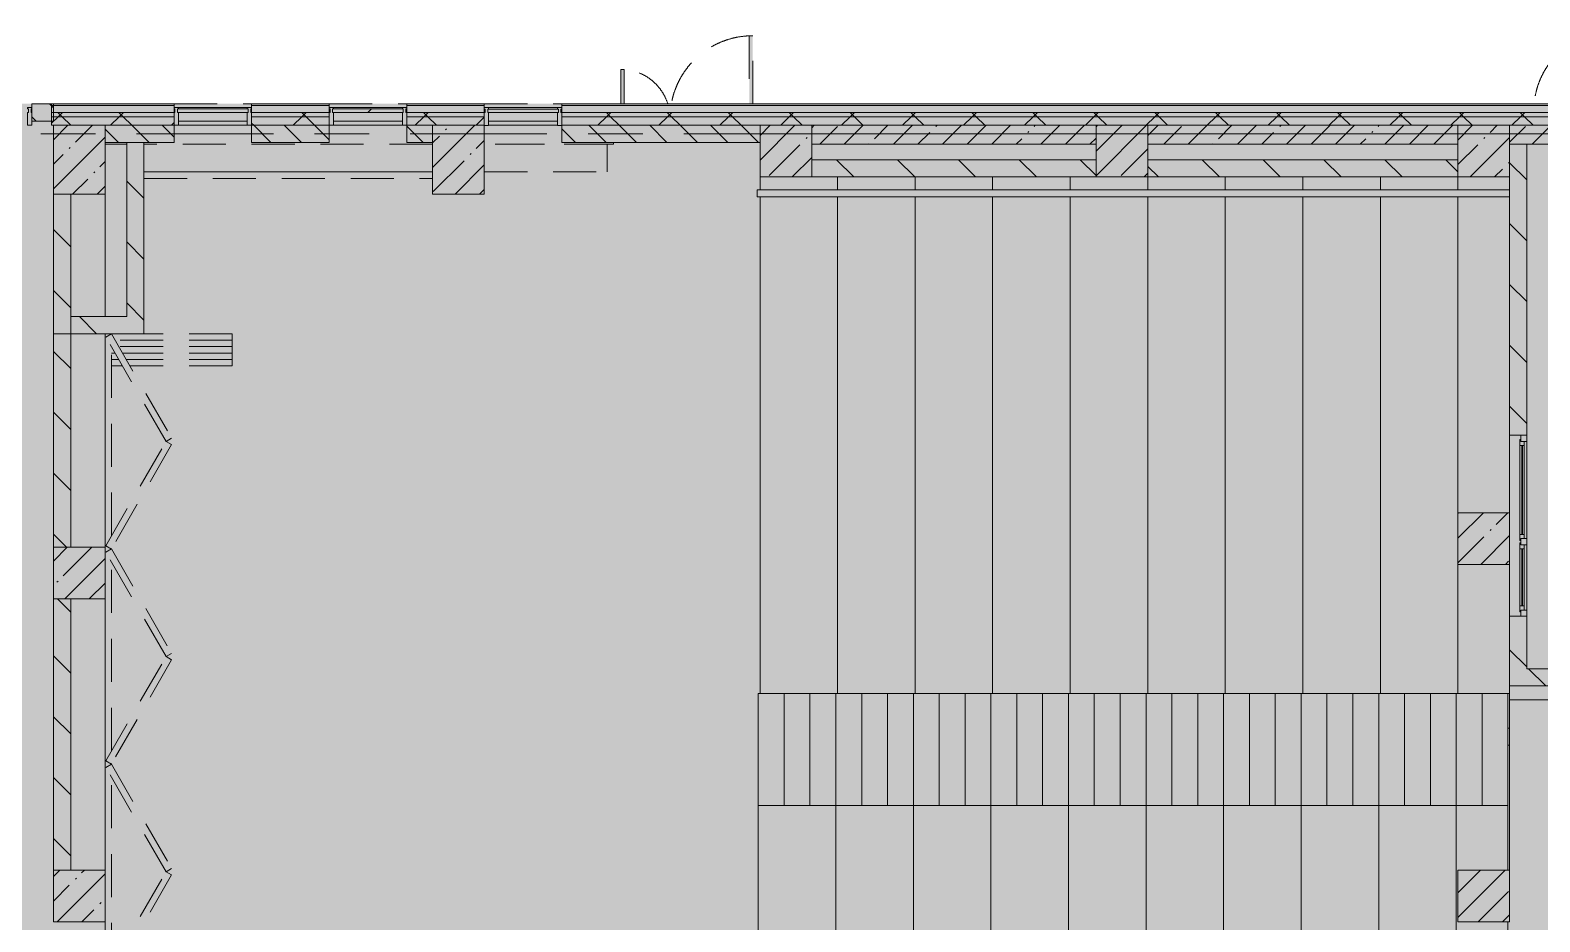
# Model space of a CAD drawing. Header units: millimetres. Extents: x -2911 to 185427, y -8553 to 29000.
# Drawn here: x 71858 to 89377, y 17850 to 28205 of the extents above; entities that cross this region are included whole.
import ezdxf

# ---------------------------------------------------------------- set-up
doc = ezdxf.new("R2010")
doc.units = ezdxf.units.MM
doc.linetypes.add('200_ШТРИХ__ш1_п0_6_', pattern=[800, 500, -300])
doc.linetypes.add('Осевая', pattern=[3175, 635, -476.25, 1587.5, -476.25])
doc.layers.add('A-DETL-GENF-3', color=7, linetype='Continuous', lineweight=9, true_color=0xc0c0c0, transparency=0.4)
for name, color, linetype, lineweight in [('A-DETL-MBND-1', 7, '200_ШТРИХ__ш1_п0_6_', 9), ('A-GLAZ-CURT-3', 7, 'Continuous', 5), ('A-WALL-3', 7, 'Continuous', 5), ('I-WALL-3', 7, 'Continuous', 5), ('S-COLS-2', 7, 'Continuous', 5), ('Оси', 7, 'Continuous', 9), ('Оси-2', 7, 'Осевая', 9)]:
    doc.layers.add(name, color=color, linetype=linetype, lineweight=lineweight)
for name, color, linetype, lineweight, true_color in [('A-FLOR-1', 7, 'Continuous', 5, 0xb7b7b7), ('A-GLAZ-3', 7, 'Continuous', 5, 0x737373), ('A-GLAZ-CURT-2', 7, 'Continuous', 5, 0x737373), ('A-GLAZ-CWMG-2', 7, 'Continuous', 5, 0x737373), ('A-WALL-4', 7, 'Continuous', 9, 0x737373), ('A-WALL-5', 7, 'Continuous', 5, 0x737373), ('I-WALL-4', 7, 'Continuous', 5, 0x737373), ('S-COLS-1', 7, 'Continuous', 5, 0x737373), ('S-STRS-3', 7, 'Continuous', 5, 0x737373)]:
    doc.layers.add(name, color=color, linetype=linetype, lineweight=lineweight, true_color=true_color)
pattern_1 = [(45, (58417.4, 0), (-353.5534, 353.5534), []), (135, (58417.4, 0), (-353.5534, -353.5534), [])]
pattern_2 = [(135, (58417.4, 0), (-176.7767, -176.7767), [])]
pattern_3 = [(135, (58417.4, 0), (-353.5534, -353.5534), [])]

# ---------------------------------------------------------------- blocks, each defined once
blk = doc.blocks.new('BSC_Колонна _Прямоугольная - 600х800-24078684-2_9_1_птичка')
at = {"layer": 'S-COLS-2'}
h = blk.add_hatch(dxfattribs=at)
h.set_pattern_fill('FP_119', color=256, style=0, pattern_type=2)
h.set_pattern_definition([(45, (-14010, -26700), (-285.123, 285.123), []), (45, (-13724.88, -26700), (-285.123, 285.123), [504.031, -100.806, 16.764, -84.042])])
h.paths.add_polyline_path([(300, -400), (300, 400), (-300, 400), (-300, -400)])
at = {"layer": 'S-COLS-1'}
for p, q in [((300, 400), (-300, 400)), ((-300, 400), (-300, -400)), ((300, -400), (300, 400)), ((-300, -400), (300, -400))]:
    blk.add_line(p, q, dxfattribs=at)
blk = doc.blocks.new('BSC_Колонна _Прямоугольная - 600х600-23295697-2_9_1_птичка')
at = {"layer": 'S-COLS-2'}
h = blk.add_hatch(dxfattribs=at)
h.set_pattern_fill('FP_122', color=256, style=0, pattern_type=2)
h.set_pattern_definition([(45, (-14010, -18150), (-285.123, 285.123), []), (45, (-13724.88, -18150), (-285.123, 285.123), [504.031, -100.806, 16.764, -84.042])])
h.paths.add_polyline_path([(-300, -300), (300, -300), (300, 300), (-300, 300), (-300, -26)])
at = {"layer": 'S-COLS-1'}
for p, q in [((300, 300), (-300, 300)), ((-300, 300), (-300, -300)), ((300, -300), (300, 300)), ((-300, -300), (300, -300))]:
    blk.add_line(p, q, dxfattribs=at)
blk = doc.blocks.new('BSC_Колонна _Прямоугольная - 600х600-V184-2_9_1_птичка')
at = {"layer": 'S-COLS-2'}
h = blk.add_hatch(dxfattribs=at)
h.set_pattern_fill('FP_123', color=256, style=0, pattern_type=2)
h.set_pattern_definition([(45, (-14010, -21900), (-285.123, 285.123), []), (45, (-13724.88, -21900), (-285.123, 285.123), [504.031, -100.806, 16.764, -84.042])])
h.paths.add_polyline_path([(-300, -300), (300, -300), (300, 300), (-300, 300)])
at = {"layer": 'S-COLS-1'}
for p, q in [((300, 300), (-300, 300)), ((-300, 300), (-300, -300)), ((300, -300), (300, 300)), ((-300, -300), (300, -300))]:
    blk.add_line(p, q, dxfattribs=at)
blk = doc.blocks.new('BSC_Колонна _Прямоугольная - 600х600-V186-2_9_1_птичка')
at = {"layer": 'S-COLS-2'}
h = blk.add_hatch(dxfattribs=at)
h.set_pattern_fill('FP_125', color=256, style=0, pattern_type=2)
h.set_pattern_definition([(45, (-26110, -26800), (-285.123, 285.123), []), (45, (-25824.88, -26800), (-285.123, 285.123), [504.031, -100.806, 16.764, -84.042])])
h.paths.add_polyline_path([(-300, -300), (300, -300), (300, 300), (-300, 300)])
at = {"layer": 'S-COLS-1'}
for p, q in [((300, 300), (-300, 300)), ((-300, 300), (-300, -300)), ((300, -300), (300, 300)), ((-300, -300), (300, -300))]:
    blk.add_line(p, q, dxfattribs=at)
blk = doc.blocks.new('Прямоугольный импост - Импост структурный с накладкой - 190мм-22856075-2_9_1_птичка')
at = {"layer": 'A-GLAZ-CWMG-2'}
for p, q in [((0, 190), (-50, 190)), ((-50, 190), (-50, 40)), ((0, 40), (0, 190)), ((-50, 40), (-40, 40)), ((-40, 0), (-50, 0)), ((-50, 0), (-50, -17)), ((-40, 40), (-40, 0)), ((-10, 0), (-10, 40)), ((-10, 40), (0, 40)), ((0, 0), (-10, 0)), ((0, -17), (0, 0)), ((-50, -17), (0, -17))]:
    blk.add_line(p, q, dxfattribs=at)
blk = doc.blocks.new('Прямоугольный импост - Импост структурный с накладкой - 190мм-V190-2_9_1_птичка')
at = {"layer": 'A-GLAZ-CWMG-2'}
for p, q in [((0, 190), (-50, 190)), ((-50, 190), (-50, 40)), ((0, 40), (0, 188)), ((-50, 40), (-40, 40)), ((-40, 0), (-50, 0)), ((-50, 0), (-50, -17)), ((-40, 40), (-40, 0)), ((-10, 0), (-10, 40)), ((-10, 40), (0, 40)), ((0, 0), (-10, 0)), ((0, -17), (0, 0)), ((-50, -17), (0, -17))]:
    blk.add_line(p, q, dxfattribs=at)
blk = doc.blocks.new('Прямоугольный импост - Импост структурный с накладкой - 190мм-22856073-2_9_1_птичка')
at = {"layer": 'A-GLAZ-CWMG-2'}
for p, q in [((-50, 40), (-50, 190)), ((-50, 190), (0, 190)), ((0, 190), (0, 40)), ((-40, 40), (-50, 40)), ((-50, -17), (-50, 0)), ((-50, 0), (-40, 0)), ((-40, 0), (-40, 40)), ((-10, 40), (-10, 0)), ((0, 40), (-10, 40)), ((-10, 0), (0, 0)), ((0, 0), (0, -17)), ((0, -17), (-50, -17))]:
    blk.add_line(p, q, dxfattribs=at)
blk = doc.blocks.new('Системная панель - Стекло - 40мм-V207-2_9_1_птичка')
at = {"layer": 'A-GLAZ-CURT-3'}
h = blk.add_hatch(dxfattribs=at)
h.set_pattern_fill('FP_151', color=256, style=0, pattern_type=2)
h.set_pattern_definition([(45, (-17860.3, -26790), (-1414.21, 1414.21), [1000, -3000]), (45, (-18860.3, -27290), (-1414.21, 1414.21), [3000, -1000]), (45, (-16860.3, -27790), (-1414.21, 1414.21), [1000, -3000])])
h.paths.add_polyline_path([(-410, -40), (410, -40), (410, 0), (-410, 0)])
at = {"layer": 'A-GLAZ-CURT-2'}
for p, q in [((410, 0), (-410, 0)), ((-410, 0), (-410, -40)), ((-410, -40), (410, -40)), ((410, -40), (410, 0))]:
    blk.add_line(p, q, dxfattribs=at)
blk = doc.blocks.new('Системная панель - Стекло - 40мм-V208-2_9_1_птичка')
at = {"layer": 'A-GLAZ-CURT-2'}
for p, q in [((410, 0), (-410, 0)), ((-410, 0), (-410, -40)), ((-410, -40), (410, -40)), ((410, -40), (410, 0))]:
    blk.add_line(p, q, dxfattribs=at)
blk = doc.blocks.new('BSC_Колонна _Прямоугольная - 600х600-V219-2_9_1_птичка')
at = {"layer": 'S-COLS-2'}
h = blk.add_hatch(dxfattribs=at)
h.set_pattern_fill('FP_158', color=256, style=0, pattern_type=2)
h.set_pattern_definition([(45, (-30310, -26800), (-285.123, 285.123), []), (45, (-30024.88, -26800), (-285.123, 285.123), [504.031, -100.806, 16.764, -84.042])])
h.paths.add_polyline_path([(-300, -300), (300, -300), (300, 300), (-300, 300)])
at = {"layer": 'S-COLS-1'}
for p, q in [((300, 300), (-300, 300)), ((-300, 300), (-300, -300)), ((300, -300), (300, 300)), ((-300, -300), (300, -300))]:
    blk.add_line(p, q, dxfattribs=at)
blk = doc.blocks.new('Прямоугольный импост - Импост структурный с накладкой - 160мм Темный-33186089-2_9_1_птичка')
at = {"layer": 'A-GLAZ-CWMG-2'}
for p, q in [((16960, 27307), (17760, 27307)), ((16960, 27150), (17760, 27150))]:
    blk.add_line(p, q, dxfattribs=at)
blk = doc.blocks.new('DOR__перегородка__Прямоугольная - ТП-2_ Вн_ДПГ_9480х4200h_2-23998078-2_9_1_птичка')
at = {"layer": 'A-DETL-MBND-1'}
for p, q in [((3, -75), (1987, -75)), ((1982, -72), (2019, -7)), ((3194, -772), (1982, -72)), ((2019, -7), (3231, -707)), ((2137, -75), (4324, -75)), ((3230, -707), (4443, -7)), ((4480, -72), (3268, -772)), ((4443, -7), (4480, -72)), ((4474, -75), (4487, -75)), ((4481, -72), (4518, -7)), ((5693, -772), (4481, -72)), ((4518, -7), (5731, -707)), ((4637, -75), (6824, -75)), ((5730, -707), (6942, -7)), ((6980, -72), (5767, -772)), ((6942, -7), (6980, -72)), ((6974, -75), (6985, -75)), ((6979, -72), (7017, -7)), ((8192, -772), (6979, -72)), ((7017, -7), (8229, -707)), ((7135, -75), (9323, -75)), ((8229, -707), (9441, -7)), ((9479, -72), (8267, -772)), ((9105, -201), (9105, -75)), ((9180, -158), (9180, -75)), ((9255, -114), (9255, -75)), ((9330, -1474), (9330, -158)), ((9405, -1474), (9405, -114)), ((9441, -7), (9479, -72)), ((9473, -75), (9480, -75)), ((9105, -1474), (9105, -288)), ((9180, -1474), (9180, -244)), ((9255, -1474), (9255, -201)), ((9480, -1474), (9480, -450)), ((3231, -707), (3194, -772)), ((3268, -772), (3230, -707)), ((5731, -707), (5693, -772)), ((5767, -772), (5730, -707)), ((8229, -707), (8192, -772)), ((8267, -772), (8229, -707)), ((9105, -1474), (9480, -1474))]:
    blk.add_line(p, q, dxfattribs=at)
blk = doc.blocks.new('BSC_Колонна _Прямоугольная - 600х600-V238-2_9_1_птичка')
at = {"layer": 'S-COLS-2'}
h = blk.add_hatch(dxfattribs=at)
h.set_pattern_fill('FP_171', color=256, style=0, pattern_type=2)
h.set_pattern_definition([(45, (-22210, -26800), (-285.123, 285.123), []), (45, (-21924.88, -26800), (-285.123, 285.123), [504.031, -100.806, 16.764, -84.042])])
h.paths.add_polyline_path([(-300, -300), (300, -300), (300, 300), (-300, 300)])
at = {"layer": 'S-COLS-1'}
for p, q in [((300, 300), (-300, 300)), ((-300, 300), (-300, -300)), ((300, -300), (300, 300)), ((-300, -300), (300, -300))]:
    blk.add_line(p, q, dxfattribs=at)
blk = doc.blocks.new('Перекрытия 3 - Перекрытия 4-20977624-2_9_1_птичка')
at = {"layer": 'S-STRS-3'}
for p, q in [((21910, 26500), (21910, 26351)), ((22810, 26351), (22810, 26500)), ((23710, 26351), (23710, 26500)), ((24610, 26351), (24610, 26500)), ((25510, 26351), (25510, 26500)), ((26410, 26351), (26410, 26500)), ((27310, 26351), (27310, 26500)), ((28210, 26351), (28210, 26500)), ((29110, 26351), (29110, 26500)), ((30010, 26351), (30010, 26500)), ((21910, 26270), (21910, 20500)), ((22810, 20500), (22810, 26270)), ((23710, 20500), (23710, 26270)), ((24610, 20500), (24610, 26270)), ((25510, 20500), (25510, 26270)), ((26410, 20500), (26410, 26270)), ((27310, 20500), (27310, 26270)), ((28210, 20500), (28210, 26270)), ((29110, 20500), (29110, 26270)), ((30010, 22600), (30010, 26270)), ((30010, 20500), (30010, 22000)), ((22490, 20500), (21910, 20500)), ((23390, 20500), (22810, 20500)), ((24290, 20500), (23710, 20500)), ((25190, 20500), (24610, 20500)), ((26090, 20500), (25510, 20500)), ((26990, 20500), (26410, 20500)), ((27890, 20500), (27310, 20500)), ((28790, 20500), (28210, 20500)), ((29690, 20500), (29110, 20500)), ((30610, 20500), (30010, 20500))]:
    blk.add_line(p, q, dxfattribs=at)
blk = doc.blocks.new('110_Дверь_СКБ_1Ст_Наружная - ДН-2д_л__ Дверь из подвала ЛК _900 мм в свету_ 3300 фрамуга метал-22954314-2_9_1_птичка')
at = {"layer": 'A-DETL-MBND-1'}
blk.add_hatch(color=256, dxfattribs=at).paths.add_polyline_path([(489.5, 115), (489.5, 970), (449.5, 970), (449.5, 115)])
for p, q in [((489.5, 970), (449.5, 970)), ((449.5, 970), (449.5, 115)), ((489.5, 115), (489.5, 970))]:
    blk.add_line(p, q, dxfattribs=at)
blk.add_arc((489.5, 30), 940, 90, 174.73278, dxfattribs=at)
blk = doc.blocks.new('120_Окно_СКБ_2Ст - 120_Окно_СКБ_2Ст 2100х1800 _мал створка справа_-24235684-2_9_1_птичка')
at = {"layer": 'A-GLAZ-3'}
for p, q in [((-1050, 30), (-1050, 100)), ((-1050, 100), (-980, 100)), ((1050, 100), (-1050, 100)), ((-980, 30), (-1050, 30)), ((-1050, 30), (-1000, 30)), ((-980, 30), (-1000, 30)), ((-1000, 30), (-1000, 20)), ((-1000, 20), (170, 20)), ((170, 20), (-1000, 20)), ((-980, 100), (-980, 30)), ((150, 70), (-980, 70)), ((-980, 70), (-980, 30)), ((-930, 20), (-930, 70)), ((-930, 50), (100, 50)), ((100, 40), (-930, 40)), ((100, 20), (100, 70)), ((150, 30), (150, 100)), ((150, 100), (220, 100)), ((150, 30), (150, 70)), ((220, 30), (150, 30)), ((170, 30), (150, 30)), ((170, 30), (200, 30)), ((170, 20), (170, 30)), ((220, 30), (200, 30)), ((200, 30), (200, 20)), ((200, 20), (1000, 20)), ((1000, 20), (200, 20)), ((220, 100), (220, 30)), ((980, 70), (220, 70)), ((220, 70), (220, 30)), ((270, 20), (270, 70)), ((270, 50), (930, 50)), ((930, 40), (270, 40)), ((930, 20), (930, 70)), ((980, 30), (980, 100)), ((980, 100), (1050, 100)), ((980, 30), (980, 70)), ((1050, 30), (980, 30)), ((1000, 30), (980, 30)), ((1000, 30), (1050, 30)), ((1000, 20), (1000, 30)), ((1050, 100), (1050, 30))]:
    blk.add_line(p, q, dxfattribs=at)
blk = doc.blocks.new('BSC_Колонна _Прямоугольная - 600х800-V283-2_9_1_птичка')
at = {"layer": 'S-COLS-2'}
h = blk.add_hatch(dxfattribs=at)
h.set_pattern_fill('FP_209', color=256, style=0, pattern_type=2)
h.set_pattern_definition([(45, (-18410.26, -26700), (-285.123, 285.123), []), (45, (-18125.13, -26700), (-285.123, 285.123), [504.031, -100.806, 16.764, -84.042])])
h.paths.add_polyline_path([(-300, -400), (300, -400), (300, 400), (-300, 400)])
at = {"layer": 'S-COLS-1'}
for p, q in [((300, 400), (-300, 400)), ((-300, 400), (-300, -400)), ((300, -400), (300, 400)), ((-300, -400), (300, -400))]:
    blk.add_line(p, q, dxfattribs=at)
blk = doc.blocks.new('110_Дверь_СКБ_2Ст_Наружная - ДН-1_л_ Двухстворчатая 1450 х3300 _h_ в свету с верхним остеклением-23567691-2_9_1_птичка')
at = {"layer": 'A-DETL-MBND-1'}
for points in [[(784.5, 125), (784.5, 915), (744.5, 915), (744.5, 125)], [(-705.5, 125), (-705.5, 525), (-745.5, 525), (-745.5, 125)]]:
    blk.add_hatch(color=256, dxfattribs=at).paths.add_polyline_path(points)
for p, q in [((784.5, 915), (744.5, 915)), ((744.5, 915), (744.5, 125)), ((784.5, 125), (784.5, 915)), ((-745.5, 525), (-745.5, 125)), ((-705.5, 525), (-745.5, 525)), ((-705.5, 125), (-705.5, 525))]:
    blk.add_line(p, q, dxfattribs=at)
for centre, radius, start, end in [((784.5, -45), 960, 90, 169.73704), ((-745.5, -45), 570, 17.53545, 90)]:
    blk.add_arc(centre, radius, start, end, dxfattribs=at)
blk = doc.blocks.new('Системная панель - Стекло - 40мм-V296-2_9_1_птичка')
at = {"layer": 'A-GLAZ-CURT-2'}
for p, q in [((410, 0), (-410, 0)), ((-410, 0), (-410, -40)), ((-410, -40), (410, -40)), ((410, -40), (410, 0))]:
    blk.add_line(p, q, dxfattribs=at)
blk = doc.blocks.new('Перекрытия 2 - Перекрытия 4-32990152-2_9_1_птичка')
at = {"layer": 'S-STRS-3'}
for p, q in [((21910, 19180), (22510, 19180)), ((21910, 19180), (21910, 15411)), ((22810, 19180), (23410, 19180)), ((22810, 15411), (22810, 19180)), ((23710, 19180), (24310, 19180)), ((23710, 15411), (23710, 19180)), ((24610, 19180), (25210, 19180)), ((24610, 15411), (24610, 19180)), ((25510, 19180), (26110, 19180)), ((25510, 15411), (25510, 19180)), ((26410, 19180), (27010, 19180)), ((26410, 15411), (26410, 19180)), ((27310, 19180), (27910, 19180)), ((27310, 15411), (27310, 19180)), ((28210, 19180), (28810, 19180)), ((28210, 15411), (28210, 19180)), ((29110, 19180), (29710, 19180)), ((29110, 15411), (29110, 19180)), ((30010, 19180), (30610, 19180)), ((30010, 15411), (30010, 19180)), ((30610, 18430), (30610, 19180)), ((30610, 15411), (30610, 17830)), ((21910, 15330), (21910, 15200)), ((22810, 15200), (22810, 15330)), ((23710, 15200), (23710, 15330)), ((24610, 15200), (24610, 15330)), ((25510, 15200), (25510, 15330)), ((26410, 15200), (26410, 15330)), ((27310, 15200), (27310, 15330)), ((28210, 15200), (28210, 15330)), ((29110, 15200), (29110, 15330)), ((30010, 15200), (30010, 15330)), ((30610, 15200), (30610, 15330)), ((22810, 15200), (21910, 15200)), ((23710, 15200), (22810, 15200)), ((24610, 15200), (23710, 15200)), ((25510, 15200), (24610, 15200)), ((26410, 15200), (25510, 15200)), ((27310, 15200), (26410, 15200)), ((28210, 15200), (27310, 15200)), ((29110, 15200), (28210, 15200)), ((30010, 15200), (29110, 15200)), ((30610, 15200), (30010, 15200))]:
    blk.add_line(p, q, dxfattribs=at)
blk = doc.blocks.new('Стены наклон_ амфитеатр1 - Стены наклон_ амфитеатр-33007412-2_9_1_птичка')
at = {"layer": 'A-WALL-5'}
for p, q in [((21879, 26351), (21879, 26270)), ((30610, 26351), (21879, 26351)), ((30610, 26270), (30610, 26351)), ((21879, 26270), (30610, 26270))]:
    blk.add_line(p, q, dxfattribs=at)
blk = doc.blocks.new('Зашивка приборов отопления12 - Зашивка приборов отопления-33278990-2_9_1_птичка')
at = {"layer": 'A-DETL-MBND-1'}
for p, q in [((37640, 23400), (34290, 23400)), ((34290, 23079), (37640, 23079)), ((37640, 23079), (34290, 23079)), ((34290, 23004), (37640, 23004))]:
    blk.add_line(p, q, dxfattribs=at)
blk = doc.blocks.new('Зашивка приборов отопления13 - Зашивка приборов отопления-33279120-2_9_1_птичка')
at = {"layer": 'A-DETL-MBND-1'}
for p, q in [((20136, 26880), (18710, 26880)), ((20136, 26560), (20136, 26880)), ((18710, 26560), (20136, 26560))]:
    blk.add_line(p, q, dxfattribs=at)
blk = doc.blocks.new('BSC_Колонна _Прямоугольная - 600х600-V337-2_9_1_птичка')
at = {"layer": 'S-COLS-2'}
h = blk.add_hatch(dxfattribs=at)
h.set_pattern_fill('FP_230', color=256, style=0, pattern_type=2)
h.set_pattern_definition([(45, (-30310, -18150), (-285.123, 285.123), []), (45, (-30024.88, -18150), (-285.123, 285.123), [504.031, -100.806, 16.764, -84.042])])
h.paths.add_polyline_path([(-300, -300), (300, -300), (300, 300), (-300, 300)])
at = {"layer": 'S-COLS-1'}
for p, q in [((300, 300), (-300, 300)), ((-300, 300), (-300, -300)), ((300, -300), (300, 300)), ((-300, -300), (300, -300))]:
    blk.add_line(p, q, dxfattribs=at)
blk = doc.blocks.new('BSC_Колонна _Прямоугольная - 600х600-V338-2_9_1_птичка')
at = {"layer": 'S-COLS-2'}
h = blk.add_hatch(dxfattribs=at)
h.set_pattern_fill('FP_231', color=256, style=0, pattern_type=2)
h.set_pattern_definition([(45, (-30310, -22300), (-285.123, 285.123), []), (45, (-30024.88, -22300), (-285.123, 285.123), [504.031, -100.806, 16.764, -84.042])])
h.paths.add_polyline_path([(-300, -300), (300, -300), (300, 300), (-300, 300)])
at = {"layer": 'S-COLS-1'}
for p, q in [((300, 300), (-300, 300)), ((-300, 300), (-300, -300)), ((300, -300), (300, 300)), ((-300, -300), (300, -300))]:
    blk.add_line(p, q, dxfattribs=at)

msp = doc.modelspace()

# ---------------------------------------------------------------- hatches: boundary and pattern name
at = {"layer": 'A-DETL-GENF-3'}
msp.add_hatch(color=256, dxfattribs=at).paths.add_polyline_path([(91592.4, -280), (97177.4, -280), (97177.4, 23777.7), (92277.4, 23777.7), (92277.4, 27350), (62269.4, 27350), (62269.4, 15358), (58149.4, 15358), (58149.4, -280), (90664.9, -280)])
at = {"layer": 'A-WALL-3'}
h = msp.add_hatch(dxfattribs=at)
h.set_pattern_fill('FP_130', color=256, style=0, pattern_type=2)
h.set_pattern_definition(pattern_2)
h.paths.add_polyline_path([(72114.5, 27150), (72127.4, 27150), (72127.4, 27350), (71877.6, 27350), (71877.6, 27150)])
h.paths.add_polyline_path([(62477.4, 27150), (62527.4, 27150), (62527.4, 27350), (62477.4, 27350), (62477.4, 27325.2)])
h = msp.add_hatch(dxfattribs=at)
h.set_pattern_fill('FP_120', color=256, style=0, pattern_type=2)
h.set_pattern_definition(pattern_1)
h.paths.add_polyline_path([(92127.4, 27200), (92127.4, 27250), (78027.6, 27250), (78027.6, 27200), (92056.2, 27200)])
h.paths.add_polyline_path([(74427.6, 27200), (75327.6, 27200), (75327.6, 27250), (74427.6, 27250)])
h.paths.add_polyline_path([(73042, 27200), (73527.6, 27200), (73527.6, 27250), (72106.4, 27250), (72106.4, 27200), (72114.5, 27200)])
h.paths.add_polyline_path([(76227.6, 27200), (77127.6, 27200), (77127.6, 27250), (76227.6, 27250)])
h = msp.add_hatch(dxfattribs=at)
h.set_pattern_fill('FP_120', color=256, style=0, pattern_type=2)
h.set_pattern_definition(pattern_1)
h.paths.add_polyline_path([(91592.4, 27100), (92027.4, 27100), (92027.4, 27200), (78027.6, 27200), (78027.6, 27100), (90664.9, 27100)])
h.paths.add_polyline_path([(72727.4, 27100), (73527.6, 27100), (73527.6, 27200), (72106.4, 27200), (72106.4, 27100), (72127.4, 27100)])
h.paths.add_polyline_path([(74427.6, 27100), (75327.6, 27100), (75327.6, 27200), (74427.6, 27200)])
h.paths.add_polyline_path([(76527.6, 27100), (77127.6, 27100), (77127.6, 27200), (76227.6, 27200), (76227.6, 27100)])
h = msp.add_hatch(dxfattribs=at)
h.set_pattern_fill('FP_130', color=256, style=0, pattern_type=2)
h.set_pattern_definition(pattern_2)
h.paths.add_polyline_path([(79534.6, 26900), (80327.4, 26900), (80327.4, 27100), (78027.6, 27100), (78027.6, 26900)])
h.paths.add_polyline_path([(72727.4, 26900), (73527.6, 26900), (73527.6, 27100), (72727.4, 27100), (72727.4, 26987.7)])
h.paths.add_polyline_path([(76227.6, 26900), (76527.6, 26900), (76527.6, 27100), (76227.6, 27100)])
h.paths.add_polyline_path([(74427.6, 26900), (75327.6, 26900), (75327.6, 27100), (74427.6, 27100)])
at = {"layer": 'I-WALL-3'}
h = msp.add_hatch(dxfattribs=at)
h.set_pattern_fill('FP_128', color=256, style=0, pattern_type=2)
h.set_pattern_definition([(45, (58417.4, 0), (-285.123, 285.123), []), (45, (58702.5, 0), (-285.123, 285.123), [504.031, -100.806, 16.764, -84.042])])
h.paths.add_polyline_path([(91427.4, 26880), (91427.4, 27100), (89027.4, 27100), (89027.4, 26880), (90664.9, 26880)])
h.paths.add_polyline_path([(88427.4, 26880), (88427.4, 27100), (84827.4, 27100), (84827.4, 26880)])
h.paths.add_polyline_path([(84227.4, 26880), (84227.4, 27100), (80927.4, 27100), (80927.4, 26880), (81389.7, 26880)])
h = msp.add_hatch(dxfattribs=at)
h.set_pattern_fill('FP_131', color=256, style=0, pattern_type=2)
h.set_pattern_definition(pattern_3)
h.paths.add_polyline_path([(73177.4, 24680), (73177.4, 26900), (72977.4, 26900), (72977.4, 24680)])
h = msp.add_hatch(dxfattribs=at)
h.set_pattern_fill('FP_131', color=256, style=0, pattern_type=2)
h.set_pattern_definition(pattern_3)
h.paths.add_polyline_path([(89227.4, 20790), (89227.4, 21400), (89027.4, 21400), (89027.4, 20790)])
h.paths.add_polyline_path([(89227.4, 23500), (89227.4, 26880), (89027.4, 26880), (89027.4, 23500)])
h = msp.add_hatch(dxfattribs=at)
h.set_pattern_fill('FP_131', color=256, style=0, pattern_type=2)
h.set_pattern_definition(pattern_3)
h.paths.add_polyline_path([(84227.4, 26500), (84227.4, 26700), (80927.4, 26700), (80927.4, 26500), (81389.7, 26500)])
h = msp.add_hatch(dxfattribs=at)
h.set_pattern_fill('FP_131', color=256, style=0, pattern_type=2)
h.set_pattern_definition(pattern_3)
h.paths.add_polyline_path([(88427.4, 26500), (88427.4, 26700), (84827.4, 26700), (84827.4, 26500)])
h = msp.add_hatch(dxfattribs=at)
h.set_pattern_fill('FP_131', color=256, style=0, pattern_type=2)
h.set_pattern_definition(pattern_3)
h.paths.add_polyline_path([(72327.6, 24680), (72327.6, 26300), (72127.6, 26300), (72127.6, 24680)])
h = msp.add_hatch(dxfattribs=at)
h.set_pattern_fill('FP_131', color=256, style=0, pattern_type=2)
h.set_pattern_definition(pattern_3)
h.paths.add_polyline_path([(72127.6, 15200), (72327.6, 15200), (72327.6, 17850), (72127.6, 17850), (72127.6, 15848.6)])
h.paths.add_polyline_path([(72127.6, 18450), (72327.6, 18450), (72327.6, 21600), (72127.6, 21600), (72127.6, 20476.2)])
h.paths.add_polyline_path([(72127.6, 22200), (72327.6, 22200), (72327.6, 26300), (72127.6, 26300), (72127.6, 25103.8)])
h = msp.add_hatch(dxfattribs=at)
h.set_pattern_fill('FP_131', color=256, style=0, pattern_type=2)
h.set_pattern_definition(pattern_3)
h.paths.add_polyline_path([(72977.4, 24680), (72977.4, 24880), (72327.6, 24880), (72327.6, 24680)])
h = msp.add_hatch(dxfattribs=at)
h.set_pattern_fill('FP_131', color=256, style=0, pattern_type=2)
h.set_pattern_definition(pattern_3)
h.paths.add_polyline_path([(91827.4, 20590), (91827.4, 20790), (89027.4, 20790), (89027.4, 20590), (90664.9, 20590)])

# ---------------------------------------------------------------- linework, layer by layer
at = {"layer": 'A-DETL-MBND-1'}
for p, q in [((73527.6, 27350), (74427.6, 27350)), ((75327.6, 27350), (76227.6, 27350)), ((77127.6, 27350), (78027.6, 27350)), ((73577.6, 27100), (74377.6, 27100)), ((74377.6, 27100), (73577.6, 27100)), ((75377.6, 27100), (76177.6, 27100)), ((76177.6, 27100), (75377.6, 27100)), ((77177.2, 27100), (77977.8, 27100)), ((77977.8, 27100), (77177.2, 27100)), ((72977.4, 26880), (72727.4, 26880)), ((76527.6, 26880), (73177.4, 26880)), ((78627.4, 26880), (77127.6, 26880)), ((78627.4, 26900), (78627.4, 26880)), ((89007.4, 20100), (89027.4, 20100)), ((89027.4, 19900), (89007.4, 19900))]:
    msp.add_line(p, q, dxfattribs=at)
at = {"layer": 'A-FLOR-1'}
for p, q in [((72727.6, 24880), (72727.6, 26500)), ((72727.6, 15200), (72727.6, 24680)), ((89027.4, 20590), (89027.4, 18450)), ((91677.4, 20429), (89027.4, 20429))]:
    msp.add_line(p, q, dxfattribs=at)
at = {"layer": 'A-WALL-4'}
for p, q in [((73527.6, 27330), (72106.4, 27330)), ((73527.6, 27250), (72106.4, 27250)), ((73527.6, 27200), (72106.4, 27200)), ((75327.6, 27330), (74427.6, 27330)), ((75327.6, 27250), (74427.6, 27250)), ((75327.6, 27200), (74427.6, 27200)), ((77127.6, 27330), (76227.6, 27330)), ((77127.6, 27250), (76227.6, 27250)), ((77127.6, 27200), (76227.6, 27200)), ((92257.4, 27330), (78027.6, 27330)), ((92177.4, 27250), (78027.6, 27250)), ((92127.4, 27200), (78027.6, 27200)), ((73527.6, 27100), (72727.4, 27100)), ((75327.6, 27100), (74427.6, 27100)), ((76527.6, 27100), (76227.6, 27100)), ((80327.4, 27100), (78027.6, 27100)), ((84227.4, 27100), (80927.4, 27100)), ((88427.4, 27100), (84827.4, 27100)), ((91427.4, 27100), (89027.4, 27100)), ((73177.4, 26900), (72977.4, 26900)), ((89227.4, 26880), (89027.4, 26880))]:
    msp.add_line(p, q, dxfattribs=at)
at = {"layer": 'A-WALL-5'}
for p, q in [((73527.6, 27350), (71877.6, 27350)), ((71877.6, 27350), (71877.6, 27150)), ((72106.4, 27350), (72106.4, 27100)), ((72127.4, 27150), (72127.4, 27350)), ((73527.6, 27100), (73527.6, 27350)), ((75327.6, 27350), (74427.6, 27350)), ((74427.6, 27350), (74427.6, 27100)), ((75327.6, 27100), (75327.6, 27350)), ((77127.6, 27350), (76227.6, 27350)), ((76227.6, 27350), (76227.6, 27100)), ((77127.6, 27100), (77127.6, 27350)), ((92277.4, 27350), (78027.6, 27350)), ((78027.6, 27350), (78027.6, 27100)), ((71877.6, 27150), (72127.4, 27150)), ((72106.4, 27100), (72127.4, 27100)), ((72727.4, 27100), (73527.6, 27100)), ((73527.6, 26900), (73527.6, 27100)), ((74427.6, 27100), (75327.6, 27100)), ((74427.6, 27100), (74427.6, 26900)), ((75327.6, 26900), (75327.6, 27100)), ((76227.6, 27100), (76527.6, 27100)), ((76227.6, 27100), (76227.6, 26900)), ((78027.6, 27100), (80327.4, 27100)), ((78027.6, 27100), (78027.6, 26900)), ((80927.4, 27100), (84227.4, 27100)), ((84827.4, 27100), (88427.4, 27100)), ((89027.4, 27100), (92027.4, 27100)), ((72727.4, 26900), (72977.4, 26900)), ((73177.4, 26900), (73527.6, 26900)), ((74427.6, 26900), (75327.6, 26900)), ((76227.6, 26900), (76527.6, 26900)), ((78027.6, 26900), (80327.4, 26900))]:
    msp.add_line(p, q, dxfattribs=at)
at = {"layer": 'I-WALL-4'}
for p, q in [((72977.4, 26900), (72977.4, 24880)), ((73177.4, 24680), (73177.4, 26900)), ((80927.4, 26880), (84227.4, 26880)), ((84827.4, 26880), (88427.4, 26880)), ((89227.4, 26880), (91427.4, 26880)), ((89227.4, 20790), (89227.4, 26880)), ((84227.4, 26700), (80927.4, 26700)), ((88427.4, 26700), (84827.4, 26700)), ((80927.4, 26500), (84227.4, 26500)), ((84827.4, 26500), (88427.4, 26500)), ((89027.4, 26500), (89027.4, 22600)), ((72127.6, 26300), (72127.6, 22200)), ((72327.6, 22200), (72327.6, 26300)), ((72977.4, 24880), (72327.6, 24880)), ((72127.6, 24680), (73177.4, 24680)), ((89027.4, 23500), (89227.4, 23500)), ((89027.4, 22000), (89027.4, 20590)), ((72127.6, 21600), (72127.6, 18450)), ((72327.6, 18450), (72327.6, 21600)), ((89227.4, 21400), (89027.4, 21400)), ((91827.4, 20790), (89227.4, 20790)), ((89027.4, 20590), (91827.4, 20590))]:
    msp.add_line(p, q, dxfattribs=at)
at = {"layer": 'S-STRS-3'}
for p, q in [((80307.4, 20500), (80307.4, 19200)), ((80307.4, 20500), (80327.4, 20500)), ((80307.4, 20500), (80307.4, 19200)), ((80607.4, 20500), (80607.4, 19200)), ((80607.4, 20500), (80607.4, 19200)), ((80907.4, 20500), (81207.4, 20500)), ((80907.4, 20500), (80907.4, 19200)), ((80907.4, 20500), (80907.4, 19200)), ((81207.4, 20500), (81227.4, 20500)), ((81207.4, 20500), (81207.4, 19200)), ((81207.4, 20500), (81207.4, 19200)), ((81507.4, 20500), (81507.4, 19200)), ((81507.4, 20500), (81507.4, 19200)), ((81807.4, 20500), (82107.4, 20500)), ((81807.4, 20500), (81807.4, 19200)), ((81807.4, 20500), (81807.4, 19200)), ((82107.4, 20500), (82127.4, 20500)), ((82107.4, 20500), (82107.4, 19200)), ((82107.4, 20500), (82107.4, 19200)), ((82407.4, 20500), (82407.4, 19200)), ((82407.4, 20500), (82407.4, 19200)), ((82707.4, 20500), (83007.4, 20500)), ((82707.4, 20500), (82707.4, 19200)), ((82707.4, 20500), (82707.4, 19200)), ((83007.4, 20500), (83027.4, 20500)), ((83007.4, 20500), (83007.4, 19200)), ((83007.4, 20500), (83007.4, 19200)), ((83307.4, 20500), (83307.4, 19200)), ((83307.4, 20500), (83307.4, 19200)), ((83607.4, 20500), (83907.4, 20500)), ((83607.4, 20500), (83607.4, 19200)), ((83607.4, 20500), (83607.4, 19200)), ((83907.4, 20500), (83927.4, 20500)), ((83907.4, 20500), (83907.4, 19200)), ((83907.4, 20500), (83907.4, 19200)), ((84207.4, 20500), (84207.4, 19200)), ((84207.4, 20500), (84207.4, 19200)), ((84507.4, 20500), (84807.4, 20500)), ((84507.4, 20500), (84507.4, 19200)), ((84507.4, 20500), (84507.4, 19200)), ((84807.4, 20500), (84827.4, 20500)), ((84807.4, 20500), (84807.4, 19200)), ((84807.4, 20500), (84807.4, 19200)), ((85107.4, 20500), (85107.4, 19200)), ((85107.4, 20500), (85107.4, 19200)), ((85407.4, 20500), (85707.4, 20500)), ((85407.4, 20500), (85407.4, 19200)), ((85407.4, 20500), (85407.4, 19200)), ((85707.4, 20500), (85727.4, 20500)), ((85707.4, 20500), (85707.4, 19200)), ((85707.4, 20500), (85707.4, 19200)), ((86007.4, 20500), (86007.4, 19200)), ((86007.4, 20500), (86007.4, 19200)), ((86307.4, 20500), (86607.4, 20500)), ((86307.4, 20500), (86307.4, 19200)), ((86307.4, 20500), (86307.4, 19200)), ((86607.4, 20500), (86627.4, 20500)), ((86607.4, 20500), (86607.4, 19200)), ((86607.4, 20500), (86607.4, 19200)), ((86907.4, 20500), (86907.4, 19200)), ((86907.4, 20500), (86907.4, 19200)), ((87207.4, 20500), (87507.4, 20500)), ((87207.4, 20500), (87207.4, 19200)), ((87207.4, 20500), (87207.4, 19200)), ((87507.4, 20500), (87527.4, 20500)), ((87507.4, 20500), (87507.4, 19200)), ((87507.4, 20500), (87507.4, 19200)), ((87807.4, 20500), (87807.4, 19200)), ((87807.4, 20500), (87807.4, 19200)), ((88107.4, 20500), (88407.4, 20500)), ((88107.4, 20500), (88107.4, 19200)), ((88107.4, 20500), (88107.4, 19200)), ((88407.4, 20500), (88427.4, 20500)), ((88407.4, 20500), (88407.4, 19200)), ((88407.4, 20500), (88407.4, 19200)), ((88707.4, 20500), (88707.4, 19200)), ((88707.4, 20500), (88707.4, 19200)), ((89007.4, 20500), (89007.4, 19200)), ((80907.4, 19200), (81207.4, 19200)), ((81807.4, 19200), (82107.4, 19200)), ((82707.4, 19200), (83007.4, 19200)), ((83607.4, 19200), (83907.4, 19200)), ((84507.4, 19200), (84807.4, 19200)), ((85407.4, 19200), (85707.4, 19200)), ((86307.4, 19200), (86607.4, 19200)), ((87207.4, 19200), (87507.4, 19200)), ((88107.4, 19200), (88407.4, 19200))]:
    msp.add_line(p, q, dxfattribs=at)
at = {"layer": 'Оси'}
msp.add_line((79777.4, 27000), (92277.4, 27000), dxfattribs=at)
at = {"layer": 'Оси-2'}
msp.add_line((68806.4, 27000), (79777.4, 27000), dxfattribs=at)

# ---------------------------------------------------------------- block references
at = {"layer": 'A-DETL-MBND-1'}
for name, p in [('110_Дверь_СКБ_2Ст_Наружная - ДН-1_л_ Двухстворчатая 1450 х3300 _h_ в свету с верхним остеклением-23567691-2_9_1_птичка', (79457.9, 27225)), ('110_Дверь_СКБ_1Ст_Наружная - ДН-2д_л__ Дверь из подвала ЛК _900 мм в свету_ 3300 фрамуга метал-22954314-2_9_1_птичка', (89757.9, 27235)), ('Зашивка приборов отопления12 - Зашивка приборов отопления-33278990-2_9_1_птичка', (38887.6, 3480)), ('Зашивка приборов отопления13 - Зашивка приборов отопления-33279120-2_9_1_птичка', (58417.4, 0))]:
    msp.add_blockref(name, p, dxfattribs=at)
at = {"layer": 'A-DETL-MBND-1', "rotation": 90.00000000000044}
msp.add_blockref('DOR__перегородка__Прямоугольная - ТП-2_ Вн_ДПГ_9480х4200h_2-23998078-2_9_1_птичка', (72727.4, 15200), dxfattribs=at)
at = {"layer": 'A-GLAZ-3', "rotation": 269.9999999999999}
msp.add_blockref('120_Окно_СКБ_2Ст - 120_Окно_СКБ_2Ст 2100х1800 _мал створка справа_-24235684-2_9_1_птичка', (89127.4, 22450), dxfattribs=at)
at = {"layer": 'A-GLAZ-CURT-2'}
for name, p in [('Системная панель - Стекло - 40мм-V296-2_9_1_птичка', (73977.6, 27290)), ('Системная панель - Стекло - 40мм-V207-2_9_1_птичка', (75777.6, 27290)), ('Системная панель - Стекло - 40мм-V208-2_9_1_птичка', (77577.6, 27288.3))]:
    msp.add_blockref(name, p, dxfattribs=at)
at = {"layer": 'A-GLAZ-CWMG-2', "extrusion": (0, 0, -1), "rotation": 180}
for p in [(-71877.6, 27290), (-74427.6, 27290), (-76227.6, 27290), (-78027.6, 27288.3)]:
    msp.add_blockref('Прямоугольный импост - Импост структурный с накладкой - 190мм-22856073-2_9_1_птичка', p, dxfattribs=at)
at = {"layer": 'A-GLAZ-CWMG-2', "rotation": 180}
for name, p in [('Прямоугольный импост - Импост структурный с накладкой - 190мм-22856075-2_9_1_птичка', (73527.6, 27290)), ('Прямоугольный импост - Импост структурный с накладкой - 190мм-22856075-2_9_1_птичка', (75327.6, 27290)), ('Прямоугольный импост - Импост структурный с накладкой - 190мм-V190-2_9_1_птичка', (77127.6, 27288.3))]:
    msp.add_blockref(name, p, dxfattribs=at)
at = {"layer": 'A-GLAZ-CWMG-2'}
for p in [(56617.4, 0), (58417.4, 0), (60217.4, -1.7)]:
    msp.add_blockref('Прямоугольный импост - Импост структурный с накладкой - 160мм Темный-33186089-2_9_1_птичка', p, dxfattribs=at)
at = {"layer": 'A-WALL-5'}
msp.add_blockref('Стены наклон_ амфитеатр1 - Стены наклон_ амфитеатр-33007412-2_9_1_птичка', (58417.4, 0), dxfattribs=at)
at = {"layer": 'S-COLS-1'}
for name, p in [('BSC_Колонна _Прямоугольная - 600х800-24078684-2_9_1_птичка', (72427.4, 26700)), ('BSC_Колонна _Прямоугольная - 600х800-V283-2_9_1_птичка', (76827.6, 26700)), ('BSC_Колонна _Прямоугольная - 600х600-V238-2_9_1_птичка', (80627.4, 26800)), ('BSC_Колонна _Прямоугольная - 600х600-V186-2_9_1_птичка', (84527.4, 26800)), ('BSC_Колонна _Прямоугольная - 600х600-V219-2_9_1_птичка', (88727.4, 26800)), ('BSC_Колонна _Прямоугольная - 600х600-V338-2_9_1_птичка', (88727.4, 22300)), ('BSC_Колонна _Прямоугольная - 600х600-V184-2_9_1_птичка', (72427.4, 21900)), ('BSC_Колонна _Прямоугольная - 600х600-23295697-2_9_1_птичка', (72427.4, 18150)), ('BSC_Колонна _Прямоугольная - 600х600-V337-2_9_1_птичка', (88727.4, 18150))]:
    msp.add_blockref(name, p, dxfattribs=at)
at = {"layer": 'S-STRS-3'}
for name, p in [('Перекрытия 3 - Перекрытия 4-20977624-2_9_1_птичка', (58417.4, 0)), ('Перекрытия 2 - Перекрытия 4-32990152-2_9_1_птичка', (58397.4, 20))]:
    msp.add_blockref(name, p, dxfattribs=at)

doc.saveas('drawing.dxf')
